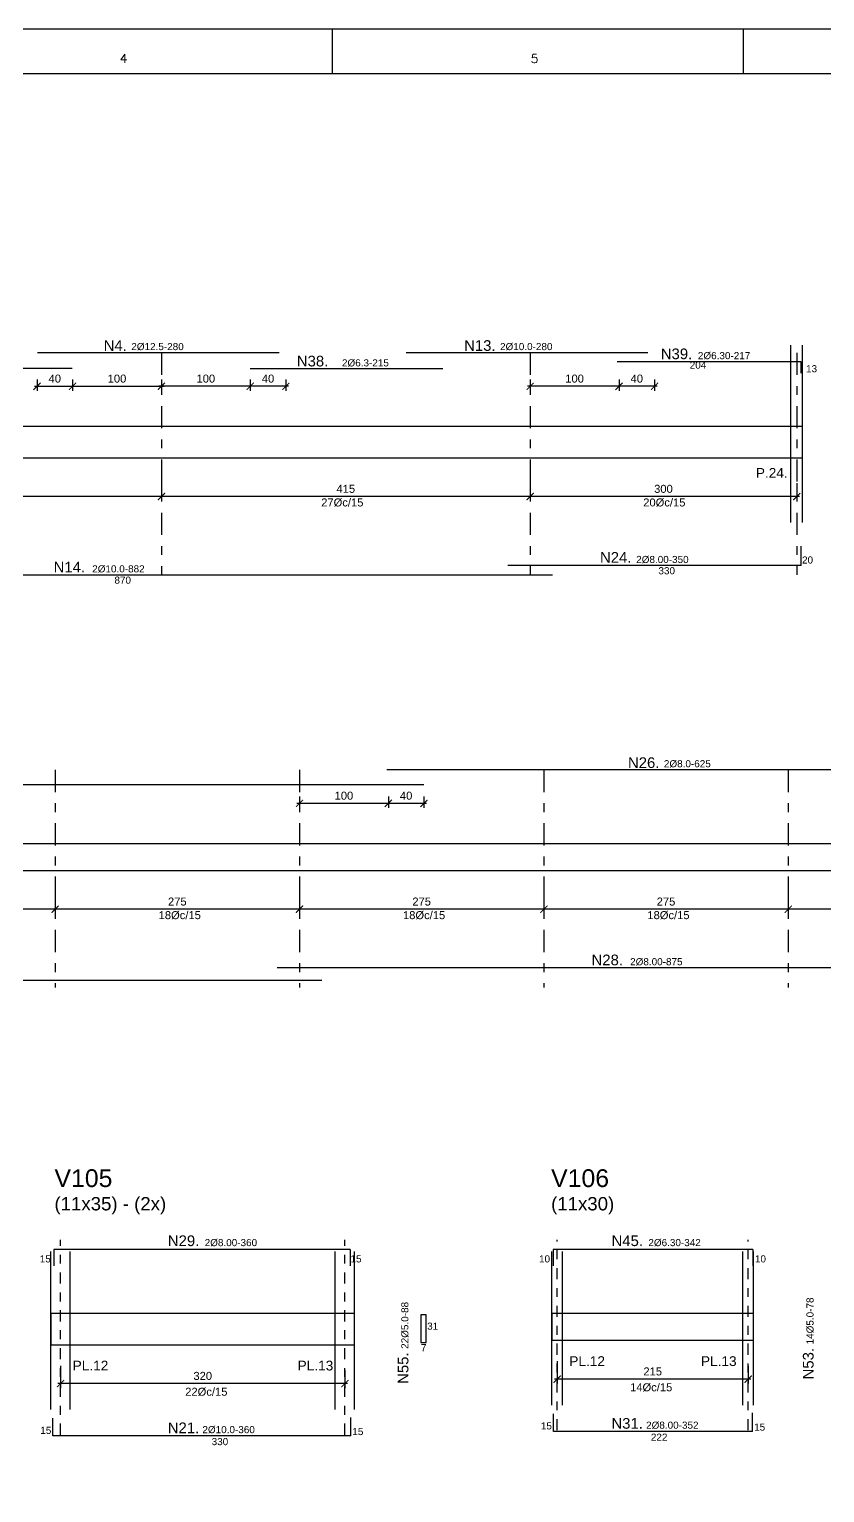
# Model space of a CAD drawing. Header units: millimetres. Extents: x 3659 to 4048, y 1324 to 1399.
# Drawn here: x 3737.13 to 3746.09, y 1337.57 to 1354.03 of the extents above; entities that cross this region are included whole.
import ezdxf
from ezdxf.enums import TextEntityAlignment as Align

# ---------------------------------------------------------------- set-up
doc = ezdxf.new("R2010")
doc.units = ezdxf.units.MM
doc.linetypes.add('CENTER', pattern=[2, 1.25, -0.25, 0.25, -0.25])
doc.linetypes.add('DASHDOT', pattern=[1, 0.5, -0.25, 0, -0.25])
for name, color, linetype in [('Cota', 7, 'Continuous'), ('eixo', 1, 'CENTER'), ('Ferragem', 4, 'Continuous'), ('forro', 7, 'Continuous'), ('linha de corte', 1, 'Continuous'), ('Moldura', 2, 'Continuous'), ('Texto 1', 2, 'Continuous'), ('Texto 2', 4, 'Continuous'), ('Textos', 7, 'Continuous')]:
    doc.layers.add(name, color=color, linetype=linetype)
doc.styles.add('maloca 1', font='romans.shx')
doc.styles.add('ROMANS', font='arial.ttf')
doc.styles.get("Standard").update_dxf_attribs({"font": 'arial.ttf'})
doc.dimstyles.new('ISO-25', dxfattribs={"dimtxt": 2.5, "dimasz": 2.5, "dimexe": 1.25, "dimexo": 0.625, "dimtad": 1, "dimtxsty": 'Standard', "dimcen": 2.5, "dimadec": 0, "dimazin": 0, "dimtfac": 1, "dimtmove": 0, "dimatfit": 3, "dimfxl": 0, "dimarcsym": 0})

# ---------------------------------------------------------------- blocks, each defined once
blk = doc.blocks.new('_ArchTick')
at = {"color": 0, "linetype": 'ByBlock', "const_width": 0.15}
blk.add_lwpolyline([(-0.5, -0.5), (0.5, 0.5)], dxfattribs=at)
blk = doc.blocks.new('*D392')
at = {"layer": 'Cota', "color": 1, "lineweight": -2, "transparency": 16777216}
for p, q in [((3745.676, 1344.333), (3745.676, 1344.082)), ((3748.426, 1344.283), (3748.426, 1344.082)), ((3748.456, 1344.132), (3745.646, 1344.132))]:
    blk.add_line(p, q, dxfattribs=at)
at = {"layer": 'DEFPOINTS', "color": 0, "transparency": 16777216}
for p in [(3745.676, 1344.363), (3748.426, 1344.313), (3745.676, 1344.132)]:
    blk.add_point(p, dxfattribs=at)
at = {"layer": 'Cota', "color": 1, "lineweight": -2, "transparency": 16777216, "xscale": 0.08, "yscale": 0.08, "zscale": 0.08, "rotation": 180}
blk.add_blockref('_ArchTick', (3745.676, 1344.132), dxfattribs=at)
at = {"layer": 'Cota', "color": 1, "lineweight": -2, "transparency": 16777216, "xscale": 0.08, "yscale": 0.08, "zscale": 0.08}
blk.add_blockref('_ArchTick', (3748.426, 1344.132), dxfattribs=at)
at = {"layer": 'Cota', "color": 2, "transparency": 16777216, "insert": (3747.051, 1344.218), "char_height": 0.09, "attachment_point": 5, "style": 'ROMANS'}
blk.add_mtext('275', dxfattribs=at)
blk = doc.blocks.new('*D393')
at = {"layer": 'Cota', "color": 1, "lineweight": -2, "transparency": 16777216}
for p, q in [((3742.926, 1344.333), (3742.926, 1344.082)), ((3745.676, 1344.283), (3745.676, 1344.082)), ((3745.706, 1344.132), (3742.896, 1344.132))]:
    blk.add_line(p, q, dxfattribs=at)
at = {"layer": 'DEFPOINTS', "color": 0, "transparency": 16777216}
for p in [(3742.926, 1344.363), (3745.676, 1344.313), (3742.926, 1344.132)]:
    blk.add_point(p, dxfattribs=at)
at = {"layer": 'Cota', "color": 1, "lineweight": -2, "transparency": 16777216, "xscale": 0.08, "yscale": 0.08, "zscale": 0.08, "rotation": 180}
blk.add_blockref('_ArchTick', (3742.926, 1344.132), dxfattribs=at)
at = {"layer": 'Cota', "color": 1, "lineweight": -2, "transparency": 16777216, "xscale": 0.08, "yscale": 0.08, "zscale": 0.08}
blk.add_blockref('_ArchTick', (3745.676, 1344.132), dxfattribs=at)
at = {"layer": 'Cota', "color": 2, "transparency": 16777216, "insert": (3744.301, 1344.218), "char_height": 0.09, "attachment_point": 5, "style": 'ROMANS'}
blk.add_mtext('275', dxfattribs=at)
blk = doc.blocks.new('*D394')
at = {"layer": 'Cota', "color": 1, "lineweight": -2, "transparency": 16777216}
for p, q in [((3740.176, 1344.333), (3740.176, 1344.082)), ((3742.926, 1344.283), (3742.926, 1344.082)), ((3742.956, 1344.132), (3740.146, 1344.132))]:
    blk.add_line(p, q, dxfattribs=at)
at = {"layer": 'DEFPOINTS', "color": 0, "transparency": 16777216}
for p in [(3740.176, 1344.363), (3742.926, 1344.313), (3740.176, 1344.132)]:
    blk.add_point(p, dxfattribs=at)
at = {"layer": 'Cota', "color": 1, "lineweight": -2, "transparency": 16777216, "xscale": 0.08, "yscale": 0.08, "zscale": 0.08, "rotation": 180}
blk.add_blockref('_ArchTick', (3740.176, 1344.132), dxfattribs=at)
at = {"layer": 'Cota', "color": 1, "lineweight": -2, "transparency": 16777216, "xscale": 0.08, "yscale": 0.08, "zscale": 0.08}
blk.add_blockref('_ArchTick', (3742.926, 1344.132), dxfattribs=at)
at = {"layer": 'Cota', "color": 2, "transparency": 16777216, "insert": (3741.551, 1344.218), "char_height": 0.09, "attachment_point": 5, "style": 'ROMANS'}
blk.add_mtext('275', dxfattribs=at)
blk = doc.blocks.new('*D395')
at = {"layer": 'Cota', "color": 1, "lineweight": -2, "transparency": 16777216}
for p, q in [((3737.426, 1344.333), (3737.426, 1344.082)), ((3740.176, 1344.283), (3740.176, 1344.082)), ((3740.206, 1344.132), (3737.396, 1344.132))]:
    blk.add_line(p, q, dxfattribs=at)
at = {"layer": 'DEFPOINTS', "color": 0, "transparency": 16777216}
for p in [(3737.426, 1344.363), (3740.176, 1344.313), (3737.426, 1344.132)]:
    blk.add_point(p, dxfattribs=at)
at = {"layer": 'Cota', "color": 1, "lineweight": -2, "transparency": 16777216, "xscale": 0.08, "yscale": 0.08, "zscale": 0.08, "rotation": 180}
blk.add_blockref('_ArchTick', (3737.426, 1344.132), dxfattribs=at)
at = {"layer": 'Cota', "color": 1, "lineweight": -2, "transparency": 16777216, "xscale": 0.08, "yscale": 0.08, "zscale": 0.08}
blk.add_blockref('_ArchTick', (3740.176, 1344.132), dxfattribs=at)
at = {"layer": 'Cota', "color": 2, "transparency": 16777216, "insert": (3738.801, 1344.218), "char_height": 0.09, "attachment_point": 5, "style": 'ROMANS'}
blk.add_mtext('275', dxfattribs=at)
blk = doc.blocks.new('*D396')
at = {"layer": 'Cota', "color": 1, "lineweight": -2, "transparency": 16777216}
for p, q in [((3734.676, 1344.333), (3734.676, 1344.082)), ((3737.426, 1344.283), (3737.426, 1344.082)), ((3737.456, 1344.132), (3734.646, 1344.132))]:
    blk.add_line(p, q, dxfattribs=at)
at = {"layer": 'DEFPOINTS', "color": 0, "transparency": 16777216}
for p in [(3734.676, 1344.363), (3737.426, 1344.313), (3734.676, 1344.132)]:
    blk.add_point(p, dxfattribs=at)
at = {"layer": 'Cota', "color": 1, "lineweight": -2, "transparency": 16777216, "xscale": 0.08, "yscale": 0.08, "zscale": 0.08, "rotation": 180}
blk.add_blockref('_ArchTick', (3734.676, 1344.132), dxfattribs=at)
at = {"layer": 'Cota', "color": 1, "lineweight": -2, "transparency": 16777216, "xscale": 0.08, "yscale": 0.08, "zscale": 0.08}
blk.add_blockref('_ArchTick', (3737.426, 1344.132), dxfattribs=at)
at = {"layer": 'Cota', "color": 2, "transparency": 16777216, "insert": (3736.051, 1344.218), "char_height": 0.09, "attachment_point": 5, "style": 'ROMANS'}
blk.add_mtext('275', dxfattribs=at)
blk = doc.blocks.new('*D412')
at = {"layer": 'Cota', "color": 1, "lineweight": -2, "transparency": 16777216}
for p, q in [((3741.176, 1345.4), (3741.176, 1345.273)), ((3741.576, 1345.4), (3741.576, 1345.273)), ((3741.606, 1345.323), (3741.146, 1345.323))]:
    blk.add_line(p, q, dxfattribs=at)
at = {"layer": 'DEFPOINTS', "color": 0, "transparency": 16777216}
for p in [(3741.176, 1345.43), (3741.576, 1345.43), (3741.176, 1345.323)]:
    blk.add_point(p, dxfattribs=at)
at = {"layer": 'Cota', "color": 1, "lineweight": -2, "transparency": 16777216, "xscale": 0.08, "yscale": 0.08, "zscale": 0.08}
for p, rotation in [((3741.176, 1345.323), 179.9999999998046), ((3741.576, 1345.323), 359.9999999998046)]:
    blk.add_blockref('_ArchTick', p, dxfattribs=dict(at, rotation=rotation))
at = {"layer": 'Cota', "color": 2, "transparency": 16777216, "insert": (3741.376, 1345.409), "char_height": 0.09, "attachment_point": 5, "style": 'ROMANS'}
blk.add_mtext('40', dxfattribs=at)
blk = doc.blocks.new('*D413')
at = {"layer": 'Cota', "color": 1, "lineweight": -2, "transparency": 16777216}
for p, q in [((3740.176, 1345.4), (3740.176, 1345.273)), ((3741.176, 1345.4), (3741.176, 1345.273)), ((3741.206, 1345.323), (3740.146, 1345.323))]:
    blk.add_line(p, q, dxfattribs=at)
at = {"layer": 'DEFPOINTS', "color": 0, "transparency": 16777216}
for p in [(3740.176, 1345.43), (3741.176, 1345.43), (3740.176, 1345.323)]:
    blk.add_point(p, dxfattribs=at)
at = {"layer": 'Cota', "color": 1, "lineweight": -2, "transparency": 16777216, "xscale": 0.08, "yscale": 0.08, "zscale": 0.08}
for p, rotation in [((3740.176, 1345.323), 179.9999999998306), ((3741.176, 1345.323), 359.9999999998307)]:
    blk.add_blockref('_ArchTick', p, dxfattribs=dict(at, rotation=rotation))
at = {"layer": 'Cota', "color": 2, "transparency": 16777216, "insert": (3740.676, 1345.409), "char_height": 0.09, "attachment_point": 5, "style": 'ROMANS'}
blk.add_mtext('100', dxfattribs=at)
blk = doc.blocks.new('*D416')
at = {"layer": 'Cota', "color": 1, "lineweight": -2, "transparency": 16777216}
for p, q in [((3742.772, 1348.976), (3742.772, 1348.725)), ((3745.772, 1348.926), (3745.772, 1348.725)), ((3745.802, 1348.775), (3742.742, 1348.775))]:
    blk.add_line(p, q, dxfattribs=at)
at = {"layer": 'DEFPOINTS', "color": 0, "transparency": 16777216}
for p in [(3742.772, 1349.006), (3745.772, 1348.956), (3742.772, 1348.775)]:
    blk.add_point(p, dxfattribs=at)
at = {"layer": 'Cota', "color": 1, "lineweight": -2, "transparency": 16777216, "xscale": 0.08, "yscale": 0.08, "zscale": 0.08, "rotation": 180}
blk.add_blockref('_ArchTick', (3742.772, 1348.775), dxfattribs=at)
at = {"layer": 'Cota', "color": 1, "lineweight": -2, "transparency": 16777216, "xscale": 0.08, "yscale": 0.08, "zscale": 0.08}
blk.add_blockref('_ArchTick', (3745.772, 1348.775), dxfattribs=at)
at = {"layer": 'Cota', "color": 2, "transparency": 16777216, "insert": (3744.272, 1348.861), "char_height": 0.09, "attachment_point": 5, "style": 'ROMANS'}
blk.add_mtext('300', dxfattribs=at)
blk = doc.blocks.new('*D421')
at = {"layer": 'Cota', "color": 1, "lineweight": -2, "transparency": 16777216}
for p, q in [((3738.622, 1348.976), (3738.622, 1348.725)), ((3742.772, 1348.946), (3742.772, 1348.725)), ((3742.802, 1348.775), (3738.592, 1348.775))]:
    blk.add_line(p, q, dxfattribs=at)
at = {"layer": 'DEFPOINTS', "color": 0, "transparency": 16777216}
for p in [(3738.622, 1349.006), (3742.772, 1348.976), (3738.622, 1348.775)]:
    blk.add_point(p, dxfattribs=at)
at = {"layer": 'Cota', "color": 1, "lineweight": -2, "transparency": 16777216, "xscale": 0.08, "yscale": 0.08, "zscale": 0.08, "rotation": 180}
blk.add_blockref('_ArchTick', (3738.622, 1348.775), dxfattribs=at)
at = {"layer": 'Cota', "color": 1, "lineweight": -2, "transparency": 16777216, "xscale": 0.08, "yscale": 0.08, "zscale": 0.08}
blk.add_blockref('_ArchTick', (3742.772, 1348.775), dxfattribs=at)
at = {"layer": 'Cota', "color": 2, "transparency": 16777216, "insert": (3740.697, 1348.861), "char_height": 0.09, "attachment_point": 5, "style": 'ROMANS'}
blk.add_mtext('415', dxfattribs=at)
blk = doc.blocks.new('*D422')
at = {"layer": 'Cota', "color": 1, "lineweight": -2, "transparency": 16777216}
for p, q in [((3734.372, 1349.089), (3734.372, 1348.725)), ((3738.622, 1348.926), (3738.622, 1348.725)), ((3738.652, 1348.775), (3734.342, 1348.775))]:
    blk.add_line(p, q, dxfattribs=at)
at = {"layer": 'DEFPOINTS', "color": 0, "transparency": 16777216}
for p in [(3734.372, 1349.119), (3738.622, 1348.956), (3734.372, 1348.775)]:
    blk.add_point(p, dxfattribs=at)
at = {"layer": 'Cota', "color": 1, "lineweight": -2, "transparency": 16777216, "xscale": 0.08, "yscale": 0.08, "zscale": 0.08, "rotation": 180}
blk.add_blockref('_ArchTick', (3734.372, 1348.775), dxfattribs=at)
at = {"layer": 'Cota', "color": 1, "lineweight": -2, "transparency": 16777216, "xscale": 0.08, "yscale": 0.08, "zscale": 0.08}
blk.add_blockref('_ArchTick', (3738.622, 1348.775), dxfattribs=at)
at = {"layer": 'Cota', "color": 2, "transparency": 16777216, "insert": (3736.497, 1348.861), "char_height": 0.09, "attachment_point": 5, "style": 'ROMANS'}
blk.add_mtext('425', dxfattribs=at)
blk = doc.blocks.new('*D419')
at = {"layer": 'Cota', "color": 1, "lineweight": -2, "transparency": 16777216}
for p, q in [((3737.192, 1350.015), (3737.652, 1350.015)), ((3737.222, 1350.093), (3737.222, 1349.965)), ((3737.622, 1350.093), (3737.622, 1349.965))]:
    blk.add_line(p, q, dxfattribs=at)
at = {"layer": 'DEFPOINTS', "color": 0, "transparency": 16777216}
for p in [(3737.222, 1350.123), (3737.622, 1350.123), (3737.622, 1350.015)]:
    blk.add_point(p, dxfattribs=at)
at = {"layer": 'Cota', "color": 1, "lineweight": -2, "transparency": 16777216, "xscale": 0.08, "yscale": 0.08, "zscale": 0.08, "rotation": 180}
blk.add_blockref('_ArchTick', (3737.222, 1350.015), dxfattribs=at)
at = {"layer": 'Cota', "color": 1, "lineweight": -2, "transparency": 16777216, "xscale": 0.08, "yscale": 0.08, "zscale": 0.08}
blk.add_blockref('_ArchTick', (3737.622, 1350.015), dxfattribs=at)
at = {"layer": 'Cota', "color": 2, "transparency": 16777216, "insert": (3737.422, 1350.101), "char_height": 0.09, "attachment_point": 5, "style": 'ROMANS'}
blk.add_mtext('40', dxfattribs=at)
blk = doc.blocks.new('*D420')
at = {"layer": 'Cota', "color": 1, "lineweight": -2, "transparency": 16777216}
for p, q in [((3737.592, 1350.015), (3738.652, 1350.015)), ((3737.622, 1350.093), (3737.622, 1349.965)), ((3738.622, 1350.093), (3738.622, 1349.965))]:
    blk.add_line(p, q, dxfattribs=at)
at = {"layer": 'DEFPOINTS', "color": 0, "transparency": 16777216}
for p in [(3737.622, 1350.123), (3738.622, 1350.123), (3738.622, 1350.015)]:
    blk.add_point(p, dxfattribs=at)
at = {"layer": 'Cota', "color": 1, "lineweight": -2, "transparency": 16777216, "xscale": 0.08, "yscale": 0.08, "zscale": 0.08, "rotation": 180}
blk.add_blockref('_ArchTick', (3737.622, 1350.015), dxfattribs=at)
at = {"layer": 'Cota', "color": 1, "lineweight": -2, "transparency": 16777216, "xscale": 0.08, "yscale": 0.08, "zscale": 0.08}
blk.add_blockref('_ArchTick', (3738.622, 1350.015), dxfattribs=at)
at = {"layer": 'Cota', "color": 2, "transparency": 16777216, "insert": (3738.122, 1350.101), "char_height": 0.09, "attachment_point": 5, "style": 'ROMANS'}
blk.add_mtext('100', dxfattribs=at)
blk = doc.blocks.new('*D423')
at = {"layer": 'Cota', "color": 1, "lineweight": -2, "transparency": 16777216}
for p, q in [((3744.202, 1350.015), (3743.742, 1350.015)), ((3743.772, 1350.093), (3743.772, 1349.965)), ((3744.172, 1350.093), (3744.172, 1349.965))]:
    blk.add_line(p, q, dxfattribs=at)
at = {"layer": 'DEFPOINTS', "color": 0, "transparency": 16777216}
for p in [(3743.772, 1350.123), (3743.772, 1350.015), (3744.172, 1350.123)]:
    blk.add_point(p, dxfattribs=at)
at = {"layer": 'Cota', "color": 1, "lineweight": -2, "transparency": 16777216, "xscale": 0.08, "yscale": 0.08, "zscale": 0.08, "rotation": 180}
blk.add_blockref('_ArchTick', (3743.772, 1350.015), dxfattribs=at)
at = {"layer": 'Cota', "color": 1, "lineweight": -2, "transparency": 16777216, "xscale": 0.08, "yscale": 0.08, "zscale": 0.08}
blk.add_blockref('_ArchTick', (3744.172, 1350.015), dxfattribs=at)
at = {"layer": 'Cota', "color": 2, "transparency": 16777216, "insert": (3743.972, 1350.101), "char_height": 0.09, "attachment_point": 5, "style": 'ROMANS'}
blk.add_mtext('40', dxfattribs=at)
blk = doc.blocks.new('*D424')
at = {"layer": 'Cota', "color": 1, "lineweight": -2, "transparency": 16777216}
for p, q in [((3743.802, 1350.015), (3742.742, 1350.015)), ((3742.772, 1350.093), (3742.772, 1349.965)), ((3743.772, 1350.093), (3743.772, 1349.965))]:
    blk.add_line(p, q, dxfattribs=at)
at = {"layer": 'DEFPOINTS', "color": 0, "transparency": 16777216}
for p in [(3742.772, 1350.123), (3742.772, 1350.015), (3743.772, 1350.123)]:
    blk.add_point(p, dxfattribs=at)
at = {"layer": 'Cota', "color": 1, "lineweight": -2, "transparency": 16777216, "xscale": 0.08, "yscale": 0.08, "zscale": 0.08, "rotation": 180}
blk.add_blockref('_ArchTick', (3742.772, 1350.015), dxfattribs=at)
at = {"layer": 'Cota', "color": 1, "lineweight": -2, "transparency": 16777216, "xscale": 0.08, "yscale": 0.08, "zscale": 0.08}
blk.add_blockref('_ArchTick', (3743.772, 1350.015), dxfattribs=at)
at = {"layer": 'Cota', "color": 2, "transparency": 16777216, "insert": (3743.272, 1350.101), "char_height": 0.09, "attachment_point": 5, "style": 'ROMANS'}
blk.add_mtext('100', dxfattribs=at)
blk = doc.blocks.new('*D425')
at = {"layer": 'Cota', "color": 1, "lineweight": -2, "transparency": 16777216}
for p, q in [((3740.052, 1350.015), (3739.592, 1350.015)), ((3739.622, 1350.093), (3739.622, 1349.965)), ((3740.022, 1350.093), (3740.022, 1349.965))]:
    blk.add_line(p, q, dxfattribs=at)
at = {"layer": 'DEFPOINTS', "color": 0, "transparency": 16777216}
for p in [(3739.622, 1350.123), (3739.622, 1350.015), (3740.022, 1350.123)]:
    blk.add_point(p, dxfattribs=at)
at = {"layer": 'Cota', "color": 1, "lineweight": -2, "transparency": 16777216, "xscale": 0.08, "yscale": 0.08, "zscale": 0.08, "rotation": 180}
blk.add_blockref('_ArchTick', (3739.622, 1350.015), dxfattribs=at)
at = {"layer": 'Cota', "color": 1, "lineweight": -2, "transparency": 16777216, "xscale": 0.08, "yscale": 0.08, "zscale": 0.08}
blk.add_blockref('_ArchTick', (3740.022, 1350.015), dxfattribs=at)
at = {"layer": 'Cota', "color": 2, "transparency": 16777216, "insert": (3739.822, 1350.101), "char_height": 0.09, "attachment_point": 5, "style": 'ROMANS'}
blk.add_mtext('40', dxfattribs=at)
blk = doc.blocks.new('*D426')
at = {"layer": 'Cota', "color": 1, "lineweight": -2, "transparency": 16777216}
for p, q in [((3739.652, 1350.015), (3738.592, 1350.015)), ((3738.622, 1350.093), (3738.622, 1349.965)), ((3739.622, 1350.093), (3739.622, 1349.965))]:
    blk.add_line(p, q, dxfattribs=at)
at = {"layer": 'DEFPOINTS', "color": 0, "transparency": 16777216}
for p in [(3738.622, 1350.123), (3738.622, 1350.015), (3739.622, 1350.123)]:
    blk.add_point(p, dxfattribs=at)
at = {"layer": 'Cota', "color": 1, "lineweight": -2, "transparency": 16777216, "xscale": 0.08, "yscale": 0.08, "zscale": 0.08, "rotation": 180}
blk.add_blockref('_ArchTick', (3738.622, 1350.015), dxfattribs=at)
at = {"layer": 'Cota', "color": 1, "lineweight": -2, "transparency": 16777216, "xscale": 0.08, "yscale": 0.08, "zscale": 0.08}
blk.add_blockref('_ArchTick', (3739.622, 1350.015), dxfattribs=at)
at = {"layer": 'Cota', "color": 2, "transparency": 16777216, "insert": (3739.122, 1350.101), "char_height": 0.09, "attachment_point": 5, "style": 'ROMANS'}
blk.add_mtext('100', dxfattribs=at)
blk = doc.blocks.new('*D434')
at = {"layer": 'Cota', "color": 1, "lineweight": -2, "transparency": 16777216}
for p, q in [((3743.076, 1339.047), (3743.076, 1338.796)), ((3745.226, 1338.997), (3745.226, 1338.796)), ((3745.256, 1338.846), (3743.046, 1338.846))]:
    blk.add_line(p, q, dxfattribs=at)
at = {"layer": 'DEFPOINTS', "color": 0, "transparency": 16777216}
for p in [(3743.076, 1339.077), (3745.226, 1339.027), (3743.076, 1338.846)]:
    blk.add_point(p, dxfattribs=at)
at = {"layer": 'Cota', "color": 1, "lineweight": -2, "transparency": 16777216, "xscale": 0.08, "yscale": 0.08, "zscale": 0.08, "rotation": 180}
blk.add_blockref('_ArchTick', (3743.076, 1338.846), dxfattribs=at)
at = {"layer": 'Cota', "color": 1, "lineweight": -2, "transparency": 16777216, "xscale": 0.08, "yscale": 0.08, "zscale": 0.08}
blk.add_blockref('_ArchTick', (3745.226, 1338.846), dxfattribs=at)
at = {"layer": 'Cota', "color": 2, "transparency": 16777216, "insert": (3744.151, 1338.932), "char_height": 0.09, "attachment_point": 5, "style": 'ROMANS'}
blk.add_mtext('215', dxfattribs=at)
blk = doc.blocks.new('*D435')
at = {"layer": 'Cota', "color": 1, "lineweight": -2, "transparency": 16777216}
for p, q in [((3737.487, 1338.997), (3737.487, 1338.746)), ((3740.717, 1338.796), (3737.457, 1338.796)), ((3740.687, 1338.947), (3740.687, 1338.746))]:
    blk.add_line(p, q, dxfattribs=at)
at = {"layer": 'DEFPOINTS', "color": 0, "transparency": 16777216}
for p in [(3737.487, 1339.027), (3740.687, 1338.977), (3737.487, 1338.796)]:
    blk.add_point(p, dxfattribs=at)
at = {"layer": 'Cota', "color": 1, "lineweight": -2, "transparency": 16777216, "xscale": 0.08, "yscale": 0.08, "zscale": 0.08, "rotation": 180}
blk.add_blockref('_ArchTick', (3737.487, 1338.796), dxfattribs=at)
at = {"layer": 'Cota', "color": 1, "lineweight": -2, "transparency": 16777216, "xscale": 0.08, "yscale": 0.08, "zscale": 0.08}
blk.add_blockref('_ArchTick', (3740.687, 1338.796), dxfattribs=at)
at = {"layer": 'Cota', "color": 2, "transparency": 16777216, "insert": (3739.087, 1338.882), "char_height": 0.09, "attachment_point": 5, "style": 'ROMANS'}
blk.add_mtext('320', dxfattribs=at)

msp = doc.modelspace()

# ---------------------------------------------------------------- linework, layer by layer
at = {"layer": 'eixo', "linetype": 'DASHDOT', "ltscale": 0.5}
for p, q in [((3738.621854, 1350.393169), (3738.621854, 1347.894095)), ((3742.771854, 1350.393169), (3742.771854, 1347.894095)), ((3745.771854, 1350.393169), (3745.771854, 1347.894095)), ((3737.425695, 1345.700464), (3737.425695, 1343.25139)), ((3740.175695, 1345.700464), (3740.175695, 1343.25139)), ((3742.925695, 1345.700464), (3742.925695, 1343.25139)), ((3745.675695, 1345.700464), (3745.675695, 1343.25139))]:
    msp.add_line(p, q, dxfattribs=at)
at = {"layer": 'eixo', "ltscale": 0.1}
for p, q in [((3737.486665, 1338.220895), (3737.486665, 1340.414548)), ((3740.686665, 1338.220895), (3740.686665, 1340.414548)), ((3743.075911, 1338.270895), (3743.075911, 1340.414548)), ((3745.225911, 1338.270895), (3745.225911, 1340.414548))]:
    msp.add_line(p, q, dxfattribs=at)
at = {"layer": 'Ferragem'}
for p, q in [((3737.22797, 1350.395424), (3739.945534, 1350.395424)), ((3741.37797, 1350.395424), (3744.095534, 1350.395424)), ((3737.618475, 1350.216372), (3735.369851, 1350.216372)), ((3741.787334, 1350.210384), (3739.619848, 1350.210384)), ((3745.820444, 1347.999784), (3745.820444, 1348.215673)), ((3734.319582, 1347.894095), (3743.021803, 1347.894095)), ((3745.820444, 1347.999784), (3742.521854, 1347.999784)), ((3741.159331, 1345.702719), (3747.42861, 1345.702719)), ((3741.576082, 1345.533507), (3732.900766, 1345.533507)), ((3748.675695, 1343.472369), (3739.925695, 1343.472369)), ((3740.425695, 1343.332058), (3731.675695, 1343.332058)), ((3740.744895, 1340.302852), (3737.411512, 1340.302852)), ((3737.411512, 1340.302852), (3737.411512, 1340.121337)), ((3740.744895, 1340.302852), (3740.744895, 1340.121337)), ((3745.279289, 1340.302852), (3743.03024, 1340.302852)), ((3743.03024, 1340.302852), (3743.03024, 1340.121337)), ((3745.279289, 1340.302852), (3745.279289, 1340.121337)), ((3743.034821, 1338.258621), (3743.034821, 1338.455702)), ((3745.274342, 1338.258621), (3745.274342, 1338.465394)), ((3737.401146, 1338.208621), (3737.401146, 1338.405702)), ((3740.752287, 1338.208621), (3740.752287, 1338.415394)), ((3740.752287, 1338.208621), (3737.401146, 1338.208621)), ((3745.274342, 1338.258621), (3743.034821, 1338.258621))]:
    msp.add_line(p, q, dxfattribs=at)
msp.add_lwpolyline([(3745.822258, 1350.161931), (3745.822258, 1350.291931), (3743.749489, 1350.291931)], dxfattribs=at)
msp.add_lwpolyline([(3741.541358, 1339.257854), (3741.601358, 1339.257854), (3741.601358, 1339.567854), (3741.541358, 1339.567854)], close=True, dxfattribs=at)
at = {"layer": 'forro'}
for points in [[(3734.311854, 1349.211644), (3745.836854, 1349.211644), (3745.836854, 1349.561644), (3734.311854, 1349.561644)], [(3724.265695, 1344.568939), (3757.640695, 1344.568939), (3757.640695, 1344.868939), (3724.265695, 1344.868939)], [(3737.376665, 1339.233023), (3740.796665, 1339.233023), (3740.796665, 1339.583023), (3737.376665, 1339.583023)], [(3743.015911, 1339.283023), (3745.285911, 1339.283023), (3745.285911, 1339.583023), (3743.015911, 1339.583023)]]:
    msp.add_lwpolyline(points, close=True, dxfattribs=at)
at = {"layer": 'linha de corte', "ltscale": 0.1}
for p, q in [((3745.706854, 1348.483575), (3745.706854, 1350.476619)), ((3745.836854, 1348.483575), (3745.836854, 1350.476619)), ((3737.376665, 1338.504954), (3737.376665, 1340.280229)), ((3737.596665, 1338.504954), (3737.596665, 1340.280229)), ((3740.576665, 1338.504954), (3740.576665, 1340.280229)), ((3740.796665, 1338.504954), (3740.796665, 1340.280229)), ((3743.015911, 1338.554954), (3743.015911, 1340.280229)), ((3743.135911, 1338.554954), (3743.135911, 1340.280229)), ((3745.165911, 1338.554954), (3745.165911, 1340.280229)), ((3745.285911, 1338.554954), (3745.285911, 1340.280229))]:
    msp.add_line(p, q, dxfattribs=at)
at = {"layer": 'Moldura', "color": 1}
for p, q in [((3740.54388, 1354.03132), (3740.54388, 1353.53132)), ((3745.16888, 1354.03132), (3745.16888, 1353.53132))]:
    msp.add_line(p, q, dxfattribs=at)
msp.add_lwpolyline([(3721.66888, 1324.33132), (3768.29388, 1324.33132), (3768.29388, 1354.03132), (3721.66888, 1354.03132)], close=True, dxfattribs=at)
at = {"layer": 'Moldura', "color": 6}
msp.add_lwpolyline([(3722.91888, 1324.83132), (3767.79388, 1324.83132), (3767.79388, 1353.53132), (3722.91888, 1353.53132)], close=True, dxfattribs=at)

# ---------------------------------------------------------------- texts
at = {"layer": 'Cota', "color": 2, "char_height": 0.09, "attachment_point": 5, "style": 'ROMANS'}
for s, insert in [('  27%%Cc/15', (3740.622843, 1348.70664)), ('   20%%Cc/15', (3744.229538, 1348.70664)), ('  18%%Cc/15', (3738.793526, 1344.063934)), ('  18%%Cc/15', (3741.543526, 1344.063934)), ('  18%%Cc/15', (3744.293526, 1344.063934)), ('  14%%Cc/15', (3744.099327, 1338.752618)), ('   22%%Cc/15', (3739.07498, 1338.702618))]:
    msp.add_mtext(s, dxfattribs=dict(at, insert=insert))
at = {"layer": 'Moldura', "color": 1, "style": 'maloca 1'}
for s, p in [('4', (3738.153859, 1353.652524)), ('5', (3742.778859, 1353.652524))]:
    msp.add_text(s, height=0.1, dxfattribs=at).set_placement(p)
at = {"layer": 'Texto 1', "style": 'ROMANS'}
for s, p in [('2%%C12.5-280', (3738.282971, 1350.421778)), ('2%%C10.0-280', (3742.432971, 1350.421778)), ('2%%C6.3-215', (3740.654049, 1350.238447)), ('2%%C6.30-217', (3744.659539, 1350.319994)), ('204', (3744.567982, 1350.2138)), ('13', (3745.876636, 1350.172518)), ('2%%C10.0-882', (3737.842992, 1347.92128)), ('2%%C8.00-350', (3743.965203, 1348.026969)), ('20', (3745.831527, 1348.021128)), ('870', (3738.093423, 1347.794585)), ('330', (3744.215634, 1347.900274)), ('2%%C8.0-625', (3744.27697, 1345.729073)), ('2%%C8.00-875', (3743.896832, 1343.501941)), ('2%%C8.00-360', (3739.108818, 1340.341985)), ('2%%C6.30-342', (3744.102173, 1340.341985)), ('15', (3737.253011, 1340.158921)), ('15', (3740.750196, 1340.158921)), ('10', (3742.871739, 1340.158921)), ('10', (3745.301632, 1340.158921)), ('31', (3741.612423, 1339.40213)), ('15', (3737.258754, 1338.229965)), ('2%%C10.0-360', (3739.083274, 1338.238194)), ('15', (3740.770652, 1338.216763)), ('15', (3742.89243, 1338.279965)), ('2%%C8.00-352', (3744.076629, 1338.288194)), ('15', (3745.292707, 1338.266763)), ('330', (3739.187343, 1338.103373)), ('222', (3744.130297, 1338.153373))]:
    msp.add_text(s, height=0.08, dxfattribs=at).set_placement(p)
for s, p in [('22%%C5.0-88', (3741.401645, 1339.186663)), ('14%%C5.0-78', (3745.961238, 1339.236663))]:
    msp.add_text(s, height=0.08, rotation=90, dxfattribs=at).set_placement(p)
msp.add_text('7', height=0.08, dxfattribs=at).set_placement((3741.573527, 1339.159918), align=Align.CENTER)
at = {"layer": 'Texto 2', "color": 3, "style": 'ROMANS'}
for s, p in [('N4. ', (3738.279429, 1350.413758)), ('N13. ', (3742.429429, 1350.413758)), ('N38.', (3740.50017, 1350.238447)), ('N39.', (3744.5961, 1350.319994)), ('N14.', (3737.762961, 1347.92128)), ('N24.', (3743.912038, 1348.030395)), ('N26. ', (3744.273428, 1345.721053)), ('N28.', (3743.816802, 1343.501941)), ('N29.', (3739.04868, 1340.342808)), ('N45.', (3744.042034, 1340.342808)), ('N21.', (3739.0474, 1338.238194)), ('N31.', (3744.040755, 1338.288194))]:
    msp.add_text(s, height=0.12, dxfattribs=at).set_placement(p, align=Align.RIGHT)
for s, height, p in [('V105', 0.2, (3737.41848, 1341.006914)), ('V106', 0.2, (3743.007725, 1341.006914)), ('(11x35) - (2x)', 0.15, (3737.41848, 1340.744381)), ('(11x30)', 0.15, (3743.007725, 1340.744381))]:
    msp.add_text(s, height=height, dxfattribs=at).set_placement(p)
for s, p in [('N55.', (3741.401645, 1339.146915)), ('N53.', (3745.961238, 1339.196915))]:
    msp.add_text(s, height=0.12, rotation=90, dxfattribs=at).set_placement(p, align=Align.RIGHT)
at = {"layer": 'Textos', "color": 3, "style": 'ROMANS'}
for s, p in [('P.24.', (3745.670356, 1348.985711)), ('PL.12', (3738.024621, 1338.943524)), ('PL.13', (3740.556192, 1338.943524)), ('PL.12', (3743.613866, 1338.993524)), ('PL.13', (3745.095437, 1338.993524))]:
    msp.add_text(s, height=0.11, dxfattribs=at).set_placement(p, align=Align.RIGHT)

# ---------------------------------------------------------------- dimensions: what is measured, and where the dimension line sits
at = {"layer": 'Cota'}
for p1, p2, distance, picture, middle in [((3737.221857, 1350.123061), (3737.621857, 1350.123061), -0.10764, '*D419', (3737.421857, 1350.101373)), ((3737.621857, 1350.123061), (3738.621857, 1350.123061), -0.10764, '*D420', (3738.121857, 1350.101373)), ((3739.621851, 1350.123061), (3738.621851, 1350.123061), 0.10764, '*D426', (3739.121851, 1350.101373)), ((3740.021851, 1350.123061), (3739.621851, 1350.123061), 0.10764, '*D425', (3739.821851, 1350.101373)), ((3743.771851, 1350.123061), (3742.771851, 1350.123061), 0.10764, '*D424', (3743.271851, 1350.101373)), ((3744.171851, 1350.123061), (3743.771851, 1350.123061), 0.10764, '*D423', (3743.971851, 1350.101373)), ((3741.175692, 1345.430356), (3740.175692, 1345.430356), 0.10764, '*D413', (3740.675692, 1345.408668)), ((3741.575692, 1345.430356), (3741.175692, 1345.430356), 0.10764, '*D412', (3741.375692, 1345.408668))]:
    dim = msp.add_aligned_dim(p1=p1, p2=p2, distance=distance, dimstyle='ISO-25', override={"dimtxt": 0.09, "dimasz": 0.08, "dimexe": 0.05, "dimexo": 0.03, "dimgap": 0.04, "dimlfac": 100, "dimtxsty": 'ROMANS', "dimblk1": 'ArchTick', "dimblk2": 'ArchTick', "dimsah": 1, "dimdle": 0.03, "dimclrd": 1, "dimclre": 1, "dimclrt": 2, "dimtix": 1, "dimtmove": 2}, dxfattribs=at)
    dim.commit()
    dim.dimension.update_dxf_attribs({"geometry": picture, "text_midpoint": middle})
for base, p1, p2, picture, middle in [((3734.371854, 1348.774787), (3738.621854, 1348.956106), (3734.371854, 1349.118632), '*D422', (3736.496854, 1348.860738)), ((3738.621854, 1348.774787), (3742.771854, 1348.976106), (3738.621854, 1349.006106), '*D421', (3740.696854, 1348.860738)), ((3742.771854, 1348.774787), (3745.771854, 1348.956106), (3742.771854, 1349.006106), '*D416', (3744.271854, 1348.860769)), ((3734.675695, 1344.132081), (3737.425695, 1344.313401), (3734.675695, 1344.363401), '*D396', (3736.050695, 1344.218033)), ((3737.425695, 1344.132081), (3740.175695, 1344.313401), (3737.425695, 1344.363401), '*D395', (3738.800695, 1344.218033)), ((3740.175695, 1344.132081), (3742.925695, 1344.313401), (3740.175695, 1344.363401), '*D394', (3741.550695, 1344.218033)), ((3742.925695, 1344.132081), (3745.675695, 1344.313401), (3742.925695, 1344.363401), '*D393', (3744.300695, 1344.218033)), ((3745.675695, 1344.132081), (3748.425695, 1344.313401), (3745.675695, 1344.363401), '*D392', (3747.050695, 1344.218033)), ((3737.486665, 1338.796165), (3740.686665, 1338.977485), (3737.486665, 1339.027485), '*D435', (3739.086665, 1338.882148)), ((3743.075911, 1338.846165), (3745.225911, 1339.027485), (3743.075911, 1339.077485), '*D434', (3744.150911, 1338.932117))]:
    dim = msp.add_linear_dim(base=base, p1=p1, p2=p2, dimstyle='ISO-25', override={"dimtxt": 0.09, "dimasz": 0.08, "dimexe": 0.05, "dimexo": 0.03, "dimgap": 0.04, "dimlfac": 100, "dimtxsty": 'ROMANS', "dimblk1": 'ArchTick', "dimblk2": 'ArchTick', "dimsah": 1, "dimdle": 0.03, "dimclrd": 1, "dimclre": 1, "dimclrt": 2, "dimtix": 1, "dimtmove": 2}, dxfattribs=at)
    dim.commit()
    dim.dimension.update_dxf_attribs({"geometry": picture, "text_midpoint": middle})

doc.saveas('drawing.dxf')
